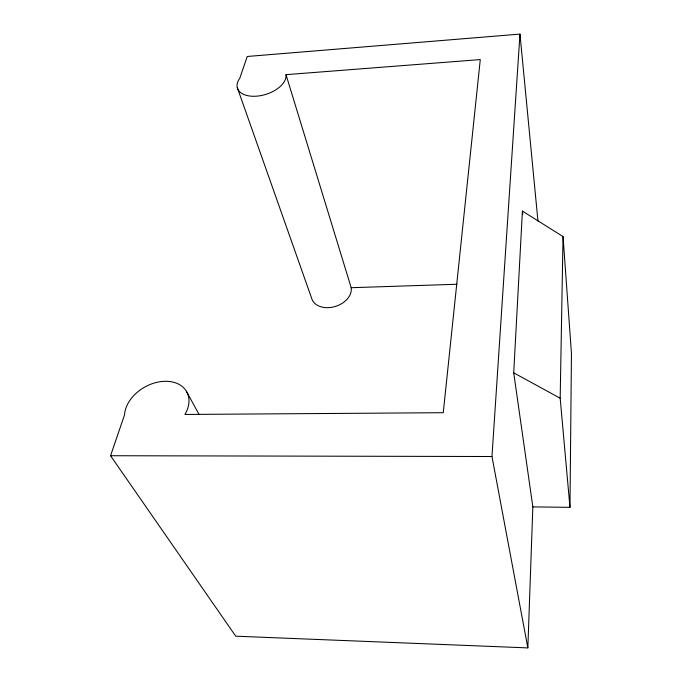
<?xml version="1.0" encoding="UTF-8"?>
<svg xmlns="http://www.w3.org/2000/svg" width="682" height="682" viewBox="0 0 682 682"><rect width="100%" height="100%" fill="white"/><g stroke="black" fill="none" stroke-linecap="round" stroke-linejoin="round"><path stroke-width="1.02" d="M532.847 506.897L569.973 507.34L571.448 353.387L563.042 236.569L522.421 211.079L513.716 372.849L532.847 506.897L527.842 647.9L235.742 636.195L110.552 455.729L124.542 414.869A34.288 24.543 -29.3 0 1 165.487 381.289A34.288 24.543 -29.3 0 1 184.958 414.46L443.257 412.704L480.281 59.581L286.005 74.662A25.26 14.382 -17.1 0 1 256.628 96.171A25.26 14.382 -17.1 0 1 239.783 78.242L247.234 56.478L519.974 34.1L537.962 221.104M569.973 507.34L560.178 398.228L563.042 236.569M527.842 647.9L491.969 456.514L519.974 34.1M237.251 87.492L311.572 298.068A20.52 14.612 -17.9 0 0 334.214 306.781A20.52 14.612 -17.9 0 0 351.187 287.71L457 284.249M110.552 455.729L491.969 456.514M513.716 372.849L560.178 398.228M186.331 391.17L199.093 414.528M286.005 74.662L351.187 287.71M522.421 211.079L522.779 214.25"/></g></svg>
